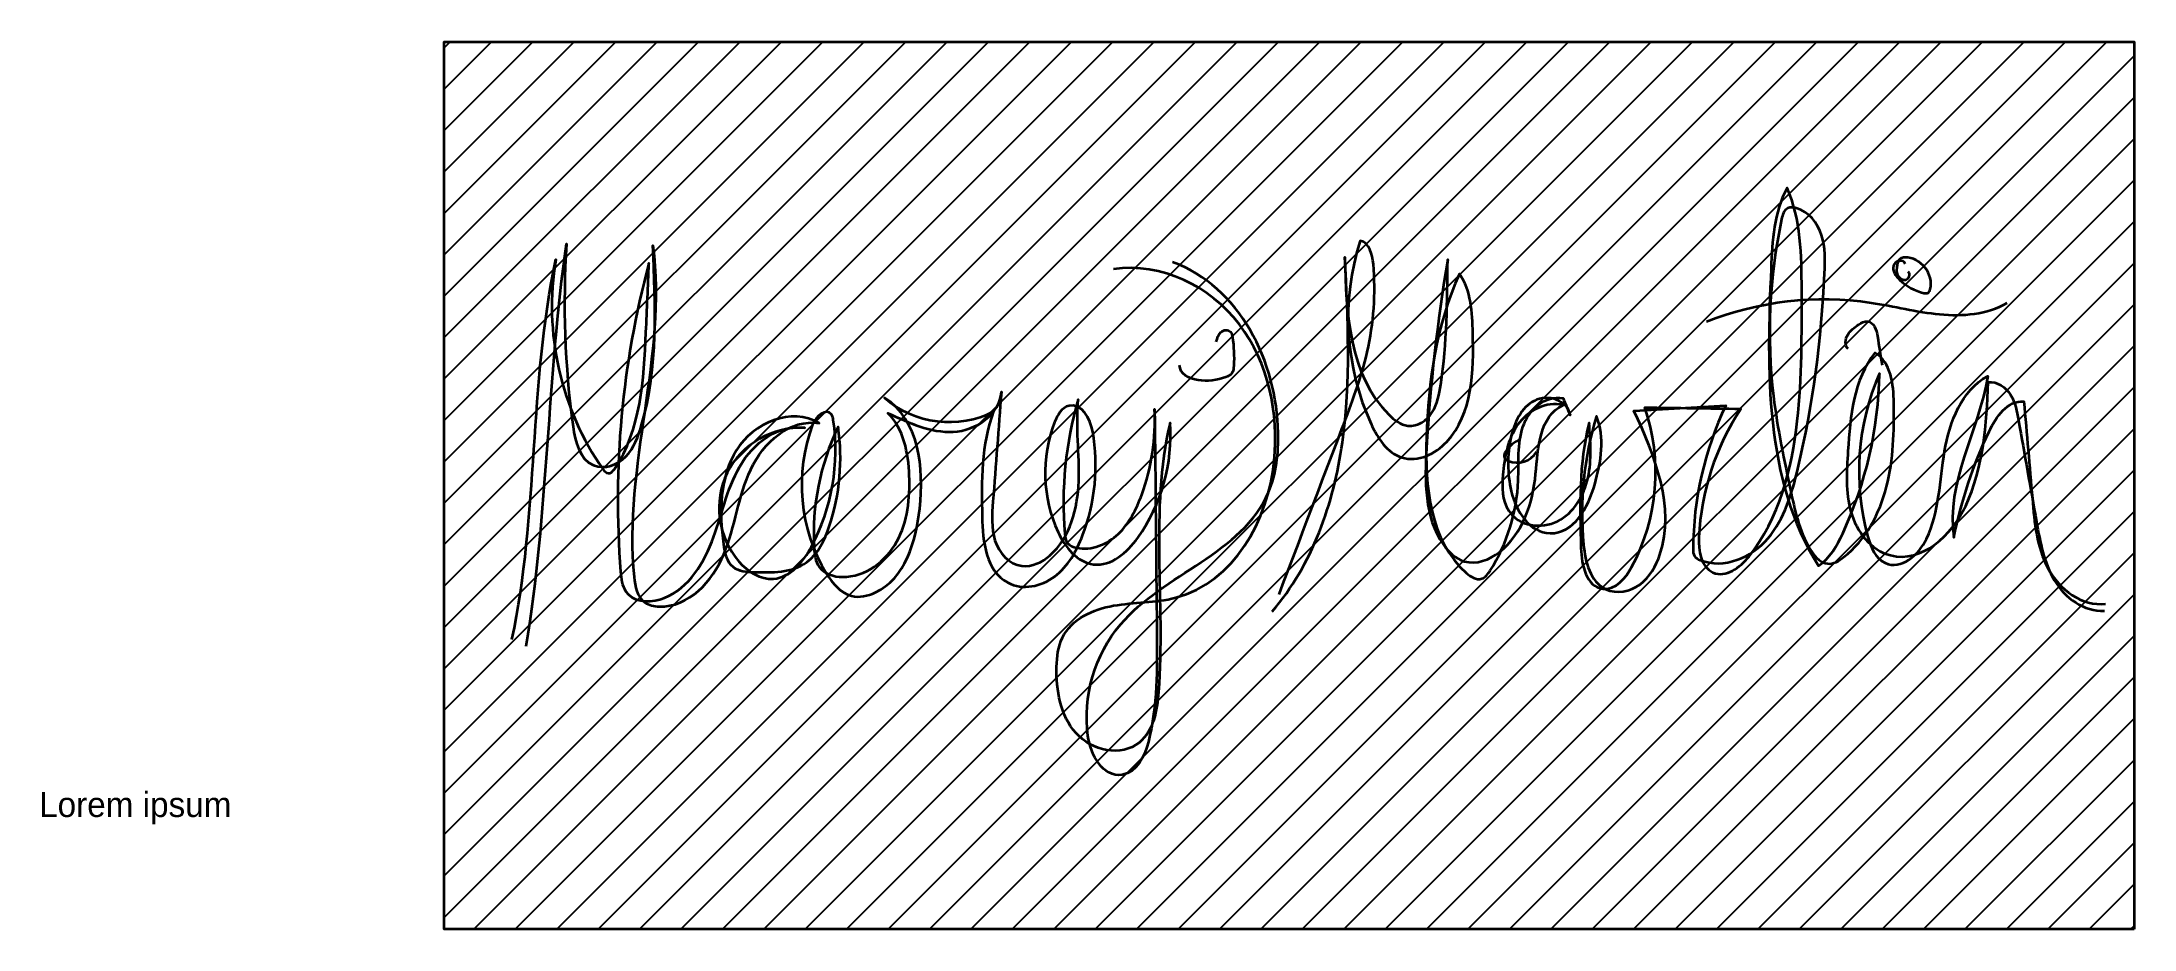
# Model space of a CAD drawing. Header units: inches. Extents: x -104 to 610, y -367 to -64.
import ezdxf

# ---------------------------------------------------------------- set-up
doc = ezdxf.new("R2010")
doc.units = ezdxf.units.IN
doc.header["$MEASUREMENT"] = 0
doc.layers.add('Layer 1', color=7, linetype='Continuous')

msp = doc.modelspace()

# ---------------------------------------------------------------- hatches: boundary and pattern name
at = {"layer": 'Layer 1', "true_color": 0xffffff}
h = msp.add_hatch(dxfattribs=at)
h.set_pattern_fill('AI_USER_DEFINED_HATCH', scale=10, angle=45, style=2, pattern_type=0)
h.set_pattern_definition([(45, (0, 0), (-7.07107, 7.07107), [])])
h.paths.add_polyline_path([(610, -367), (33, -367), (33, -64), (610, -64)])

# ---------------------------------------------------------------- linework, layer by layer
at = {"layer": 'Layer 1', "color": 7, "lineweight": 35, "true_color": 0xffffff}
for points in [[(610, -367), (33, -367), (33, -64), (610, -64), (610, -367)], [(546.79, -186.53), (546.79, -186.53)]]:
    msp.add_lwpolyline(points, dxfattribs=at)
at = {"layer": 'Layer 1', "color": 18, "lineweight": 35, "true_color": 0x000000}
for points, knots in [([(315.66, -258.56), (329.45, -242.56), (336.7, -221.75), (339.66, -200.83), (342.62, -179.91), (341.58, -158.66), (340.53, -137.55), (340.86, -156.63), (342.02, -177.76), (355.49, -191.27), (357.31, -193.1), (359.48, -194.8), (362.04, -195.1), (365.36, -195.48), (368.56, -193.32), (370.35, -190.5), (372.14, -187.68), (372.78, -184.29), (373.27, -180.99), (375.37, -166.88), (375.49, -152.57), (375.62, -138.31), (372.08, -159.62), (369.66, -181.11), (368.39, -202.67), (367.73, -214), (367.62, -226.24), (374.07, -235.57), (375.86, -238.16), (378.23, -240.5), (381.24, -241.4), (385.39, -242.64), (389.91, -240.88), (393.32, -238.22), (401.27, -232.02), (404.69, -221.57), (405.64, -211.54), (406.48, -202.71), (406.94, -191.77), (415.01, -188.09), (409.2, -186.56), (402.94, -189.92), (399.51, -194.84), (396.07, -199.76), (394.95, -205.92), (394.47, -211.9), (394.13, -216.1), (394.14, -220.61), (396.44, -224.14), (399.85, -229.38), (407.62, -230.55), (413.18, -227.69), (418.74, -224.84), (422.19, -218.89), (423.53, -212.78), (424.87, -206.67), (424.4, -200.33), (423.91, -194.1), (420.35, -208), (420.72, -222.56), (421.13, -236.9), (421.29, -242.67), (422.92, -250.15), (428.66, -250.76), (432.97, -251.23), (436.33, -247.18), (438.42, -243.37), (447.47, -226.91), (449.14, -206.57), (442.92, -188.85), (453.84, -189), (464.76, -189.15), (475.68, -189.31), (467.1, -202.28), (462.11, -217.62), (461.41, -233.16), (461.2, -237.75), (461.97, -243.32), (466.16, -245.19), (470.6, -247.16), (475.46, -243.47), (478.5, -239.69), (488.89, -226.77), (493.12, -209.96), (494.96, -193.49), (496.62, -178.63), (496.56, -163.63), (496.49, -148.67), (496.44, -136.87), (496.31, -124.67), (491.5, -113.9), (486.96, -122.17), (486.45, -131.97), (486.04, -141.39), (484.54, -176.19), (483.64, -213.43), (502.17, -242.92), (506.14, -240.44), (508.51, -236.09), (510.49, -231.85), (518.42, -214.78), (522.74, -196.04), (523.08, -177.23), (515.38, -194.61), (513.94, -214.7), (519.08, -233), (520.08, -236.55), (521.62, -240.38), (524.95, -241.94), (530.45, -244.51), (536.48, -239.19), (539.08, -233.7), (543.46, -224.47), (543.61, -213.89), (545.3, -203.82), (546.98, -193.74), (551.01, -183.01), (559.99, -178.14), (557.01, -196.85), (545.5, -214.59), (548.44, -233.31), (550.95, -220.8), (555, -208.61), (560.46, -197.08), (562.85, -192.02), (566.78, -186.34), (572.37, -186.78), (573.33, -197.84), (574.29, -208.91), (575.25, -219.97), (575.96, -228.13), (576.74, -236.53), (580.57, -243.77), (584.4, -251), (592.11, -256.84), (600.24, -255.88)], [0, 0, 0, 0, 1, 1, 1, 2, 2, 2, 3, 3, 3, 4, 4, 4, 5, 5, 5, 6, 6, 6, 7, 7, 7, 8, 8, 8, 9, 9, 9, 10, 10, 10, 11, 11, 11, 12, 12, 12, 13, 13, 13, 14, 14, 14, 15, 15, 15, 16, 16, 16, 17, 17, 17, 18, 18, 18, 19, 19, 19, 20, 20, 20, 21, 21, 21, 22, 22, 22, 23, 23, 23, 24, 24, 24, 25, 25, 25, 26, 26, 26, 27, 27, 27, 28, 28, 28, 29, 29, 29, 30, 30, 30, 31, 31, 31, 32, 32, 32, 33, 33, 33, 34, 34, 34, 35, 35, 35, 36, 36, 36, 37, 37, 37, 38, 38, 38, 39, 39, 39, 40, 40, 40, 41, 41, 41, 42, 42, 42, 43, 43, 43, 44, 44, 44, 45, 45, 45, 45]), ([(318.03, -252.69), (325.19, -233.85), (332.36, -215.01), (339.53, -196.16), (342.8, -187.55), (346.09, -178.91), (348.13, -169.92), (350.37, -160.1), (351.09, -149.93), (350.25, -139.88), (349.98, -136.61), (348.93, -132.62), (345.72, -131.91), (339.18, -152.24), (340.54, -175), (349.45, -194.42), (351.69, -199.29), (354.84, -204.35), (359.97, -205.95), (365.43, -207.66), (371.42, -204.74), (375.31, -200.54), (384.19, -190.94), (384.54, -176.46), (384.2, -163.39), (384.02, -156.4), (383.65, -148.97), (379.65, -143.24), (371.67, -160.61), (369.04, -179.98), (368.38, -199.09), (367.81, -215.72), (369.55, -234.35), (382, -245.39), (383.46, -246.68), (385.38, -247.91), (387.24, -247.31), (388.55, -246.89), (389.42, -245.67), (390.16, -244.51), (395.94, -235.34), (399.26, -224.64), (399.7, -213.8), (399.95, -207.66), (399.31, -201.33), (401.28, -195.5), (403.25, -189.68), (408.97, -184.45), (415, -185.7), (415.8, -187.61), (416.6, -189.53), (417.41, -191.45), (416.65, -186.39), (409.76, -184.2), (405.21, -186.55), (400.66, -188.9), (398.31, -194.08), (397.22, -199.08), (395.9, -205.12), (395.94, -211.46), (397.33, -217.48), (398.92, -224.31), (403.57, -231.63), (410.58, -231.82), (418.72, -232.05), (423.61, -222.97), (425.82, -215.13), (427.98, -207.51), (429.43, -199.14), (426.4, -191.82), (422.1, -205.98), (420.61, -220.98), (422.02, -235.71), (422.58, -241.59), (424.22, -248.3), (429.54, -250.87), (433.28, -252.68), (437.95, -251.75), (441.29, -249.27), (444.62, -246.79), (446.76, -242.99), (448.08, -239.06), (453.51, -222.89), (446.31, -205.48), (439.23, -189.96), (449.67, -189.36), (460.1, -188.76), (470.53, -188.16), (463.32, -203.43), (459.49, -220.28), (459.4, -237.17), (459.4, -238.01), (459.42, -238.9), (459.87, -239.61), (460.31, -240.3), (461.09, -240.69), (461.86, -240.99), (469.94, -244.15), (479.44, -240.09), (485.05, -233.47), (490.65, -226.84), (493.16, -218.2), (495.18, -209.76), (500.39, -187.91), (503.28, -165.53), (504.28, -143.09), (504.48, -138.7), (504.59, -134.2), (503.25, -130.01), (501.92, -125.82), (498.86, -121.93), (494.62, -120.76), (493.66, -120.49), (492.59, -120.38), (491.7, -120.83), (490.39, -121.5), (489.93, -123.12), (489.62, -124.57), (485.38, -144.39), (484.44, -164.92), (486.87, -185.05), (488.2, -196.15), (490.55, -207.1), (492.89, -218.04), (494.4, -225.07), (495.98, -232.29), (500.02, -238.24), (501.3, -240.12), (503.04, -241.97), (505.3, -242.19), (507.32, -242.39), (509.21, -241.24), (510.81, -240), (518.36, -234.1), (523.09, -225.17), (525.47, -215.89), (527.85, -206.61), (528.07, -196.93), (527.95, -187.35), (527.87, -180.95), (527.03, -173.44), (521.51, -170.19), (514.16, -179.38), (513.07, -191.93), (512.28, -203.67), (511.81, -210.65), (511.36, -217.8), (513.29, -224.52), (515.21, -231.25), (520.03, -237.58), (526.81, -239.32), (537.6, -242.09), (547.77, -232.49), (552.48, -222.39), (558.57, -209.36), (559.71, -194.62), (560.18, -180.25), (563.23, -179.86), (566.18, -181.89), (567.8, -184.5), (569.42, -187.11), (569.99, -190.22), (570.52, -193.24), (572.57, -204.81), (574.62, -216.38), (576.68, -227.95), (577.9, -234.84), (579.18, -241.9), (582.78, -247.9), (586.38, -253.9), (592.85, -258.69), (599.83, -258.25)], [0, 0, 0, 0, 1, 1, 1, 2, 2, 2, 3, 3, 3, 4, 4, 4, 5, 5, 5, 6, 6, 6, 7, 7, 7, 8, 8, 8, 9, 9, 9, 10, 10, 10, 11, 11, 11, 12, 12, 12, 13, 13, 13, 14, 14, 14, 15, 15, 15, 16, 16, 16, 17, 17, 17, 18, 18, 18, 19, 19, 19, 20, 20, 20, 21, 21, 21, 22, 22, 22, 23, 23, 23, 24, 24, 24, 25, 25, 25, 26, 26, 26, 27, 27, 27, 28, 28, 28, 29, 29, 29, 30, 30, 30, 31, 31, 31, 32, 32, 32, 33, 33, 33, 34, 34, 34, 35, 35, 35, 36, 36, 36, 37, 37, 37, 38, 38, 38, 39, 39, 39, 40, 40, 40, 41, 41, 41, 42, 42, 42, 43, 43, 43, 44, 44, 44, 45, 45, 45, 46, 46, 46, 47, 47, 47, 48, 48, 48, 49, 49, 49, 50, 50, 50, 51, 51, 51, 52, 52, 52, 53, 53, 53, 54, 54, 54, 55, 55, 55, 56, 56, 56, 57, 57, 57, 57]), ([(61.03, -270.39), (68.49, -224.93), (68.28, -178.53), (74.75, -132.92), (73.39, -153.73), (74.14, -174.68), (76.98, -195.34), (77.69, -200.52), (79.16, -206.52), (83.97, -208.56), (87.71, -210.15), (92.21, -208.51), (95.03, -205.59), (97.84, -202.67), (99.29, -198.71), (100.41, -194.81), (106.08, -175.04), (105.19, -154.07), (104.26, -133.54), (109.23, -171.13), (93.94, -209.05), (97.85, -246.77), (98.19, -249.97), (98.87, -253.53), (101.49, -255.4), (102.89, -256.4), (104.64, -256.75), (106.35, -256.81), (116.46, -257.18), (124.65, -248.27), (128.5, -238.92), (132.35, -229.56), (133.41, -219.2), (137.66, -210.02), (141.92, -200.84), (151.08, -192.57), (161.05, -194.24), (151.62, -188.57), (138.53, -194.08), (132.76, -203.45), (126.98, -212.82), (126.9, -224.6), (128.34, -235.52), (128.73, -238.39), (129.36, -241.53), (131.64, -243.31), (133.56, -244.8), (136.16, -244.95), (138.58, -245.04), (144.86, -245.28), (151.67, -245.37), (156.76, -241.68), (160.71, -238.81), (162.9, -234.11), (164.46, -229.48), (168.11, -218.6), (169.16, -206.85), (167.48, -195.5), (161.31, -208.24), (158.46, -222.56), (159.28, -236.69), (159.42, -239), (159.7, -241.43), (161.05, -243.3), (162.8, -245.74), (166.01, -246.7), (169.01, -246.72), (176.75, -246.76), (183.82, -241.44), (187.54, -234.65), (191.26, -227.86), (192.1, -219.84), (191.79, -212.11), (191.49, -204.42), (189.9, -196.26), (184.51, -190.77), (191.57, -194.1), (198.99, -197.52), (206.79, -197.16), (214.59, -196.8), (222.75, -191.27), (223.22, -183.48), (222.27, -195.99), (221.32, -208.5), (220.37, -221.01), (220.03, -225.46), (219.7, -230.04), (221.05, -234.29), (222.39, -238.55), (225.82, -242.45), (230.25, -242.98), (233.74, -243.39), (237.17, -241.67), (239.81, -239.35), (246.81, -233.22), (249.28, -223.35), (249.63, -214.05), (249.97, -204.75), (248.57, -195.41), (249.49, -186.15), (245.12, -200.96), (243.56, -216.6), (244.91, -231.98), (245.01, -233.09), (245.15, -234.26), (245.82, -235.15), (246.54, -236.11), (247.75, -236.55), (248.92, -236.79), (254.03, -237.82), (259.42, -235.61), (263.19, -232.01), (266.97, -228.41), (269.36, -223.59), (271.14, -218.69), (274.55, -209.35), (276.07, -199.33), (275.57, -189.4), (275.82, -214.69), (276.06, -239.98), (276.31, -265.28), (276.43, -277.93), (276.54, -290.76), (273.41, -303.03), (272.15, -307.96), (269.5, -313.52), (264.47, -314.28), (257.97, -315.25), (253.67, -307.55), (252.78, -301.04), (250.91, -287.53), (255.07, -273.31), (263.92, -262.94), (278.76, -245.54), (305.49, -238.81), (314.46, -217.78), (317.16, -211.44), (317.87, -204.42), (317.75, -197.52), (317.32, -173.22), (304.54, -147.51), (281.69, -139.21)], [0, 0, 0, 0, 1, 1, 1, 2, 2, 2, 3, 3, 3, 4, 4, 4, 5, 5, 5, 6, 6, 6, 7, 7, 7, 8, 8, 8, 9, 9, 9, 10, 10, 10, 11, 11, 11, 12, 12, 12, 13, 13, 13, 14, 14, 14, 15, 15, 15, 16, 16, 16, 17, 17, 17, 18, 18, 18, 19, 19, 19, 20, 20, 20, 21, 21, 21, 22, 22, 22, 23, 23, 23, 24, 24, 24, 25, 25, 25, 26, 26, 26, 27, 27, 27, 28, 28, 28, 29, 29, 29, 30, 30, 30, 31, 31, 31, 32, 32, 32, 33, 33, 33, 34, 34, 34, 35, 35, 35, 36, 36, 36, 37, 37, 37, 38, 38, 38, 39, 39, 39, 40, 40, 40, 41, 41, 41, 42, 42, 42, 43, 43, 43, 44, 44, 44, 45, 45, 45, 46, 46, 46, 47, 47, 47, 47]), ([(56.14, -268.08), (65.24, -225.47), (61.98, -180.95), (71.12, -138.35), (66.8, -163.1), (72.75, -189.49), (87.29, -209.98), (87.74, -210.61), (88.29, -211.29), (89.06, -211.34), (89.95, -211.4), (90.62, -210.6), (91.12, -209.87), (100.19, -196.46), (101.19, -179.36), (101.89, -163.19), (102.23, -155.33), (102.57, -147.46), (102.91, -139.6), (93.69, -173.83), (90.4, -209.65), (93.23, -244.98), (93.42, -247.27), (93.66, -249.67), (94.94, -251.58), (97.33, -255.13), (102.48, -255.68), (106.58, -254.45), (115.36, -251.83), (121.06, -243.31), (124.36, -234.75), (127.66, -226.2), (129.35, -216.97), (133.9, -209.01), (138.45, -201.05), (147.08, -194.35), (156.12, -195.85), (145.34, -195.13), (134.41, -201.43), (129.61, -211.12), (124.82, -220.81), (126.45, -233.31), (133.56, -241.45), (136.59, -244.91), (140.89, -247.71), (145.47, -247.35), (151.35, -246.88), (155.59, -241.56), (158.37, -236.35), (165.38, -223.26), (168.04, -207.89), (165.85, -193.2), (165.74, -192.51), (165.62, -191.8), (165.21, -191.24), (163.42, -188.84), (159.85, -191.92), (158.77, -194.71), (152.46, -211.16), (154.25, -230.49), (163.48, -245.5), (165.55, -248.85), (168.25, -252.2), (172.07, -253.18), (174.77, -253.87), (177.67, -253.25), (180.19, -252.05), (190.41, -247.21), (194.1, -234.62), (195.34, -223.37), (196.88, -209.51), (195.15, -193.05), (183.36, -185.6), (193.26, -194.51), (208.84, -196.41), (220.59, -190.14), (216.23, -201.5), (216.42, -214.03), (216.68, -226.2), (216.85, -234.65), (217.96, -244.7), (225.42, -248.67), (230.46, -251.34), (236.94, -250), (241.48, -246.55), (246.02, -243.1), (248.9, -237.89), (250.96, -232.57), (255.3, -221.36), (256.51, -208.96), (254.43, -197.13), (253.65, -192.69), (250.72, -187.22), (246.33, -188.26), (243.8, -188.87), (242.35, -191.48), (241.4, -193.9), (236.72, -205.86), (237.16, -219.73), (242.57, -231.38), (244.99, -236.58), (249.04, -241.77), (254.74, -242.43), (260.85, -243.13), (266.2, -238.33), (269.8, -233.33), (277.92, -222.07), (281.89, -207.9), (280.81, -194.06), (273.79, -224), (279.26, -255.36), (276.88, -286.02), (276.39, -292.31), (275.24, -299.22), (270.36, -303.23), (264.14, -308.35), (254.08, -306.09), (248.72, -300.07), (243.36, -294.05), (241.88, -285.47), (242.1, -277.42), (242.19, -274), (242.57, -270.52), (244.07, -267.45), (247.19, -261.03), (254.52, -257.76), (261.55, -256.53), (268.58, -255.31), (275.86, -255.6), (282.77, -253.8), (302.54, -248.65), (314.39, -227.44), (316.39, -207.11), (317.99, -190.78), (314.45, -173.57), (304.51, -160.51), (294.58, -147.45), (277.8, -139.23), (261.56, -141.61)], [0, 0, 0, 0, 1, 1, 1, 2, 2, 2, 3, 3, 3, 4, 4, 4, 5, 5, 5, 6, 6, 6, 7, 7, 7, 8, 8, 8, 9, 9, 9, 10, 10, 10, 11, 11, 11, 12, 12, 12, 13, 13, 13, 14, 14, 14, 15, 15, 15, 16, 16, 16, 17, 17, 17, 18, 18, 18, 19, 19, 19, 20, 20, 20, 21, 21, 21, 22, 22, 22, 23, 23, 23, 24, 24, 24, 25, 25, 25, 26, 26, 26, 27, 27, 27, 28, 28, 28, 29, 29, 29, 30, 30, 30, 31, 31, 31, 32, 32, 32, 33, 33, 33, 34, 34, 34, 35, 35, 35, 36, 36, 36, 37, 37, 37, 38, 38, 38, 39, 39, 39, 40, 40, 40, 41, 41, 41, 42, 42, 42, 43, 43, 43, 44, 44, 44, 45, 45, 45, 46, 46, 46, 46]), ([(531.82, -139.77), (531.26, -138.04), (528.27, -138.71), (527.81, -140.47), (527.35, -142.23), (528.55, -143.99), (529.86, -145.25), (532.17, -147.46), (535.09, -149.04), (538.21, -149.77), (538.7, -149.88), (539.24, -149.96), (539.67, -149.71), (540.08, -149.46), (540.27, -148.97), (540.39, -148.51), (541.74, -143.32), (537.1, -137.49), (531.74, -137.65), (531.16, -137.67), (530.56, -137.76), (530.1, -138.09), (529.44, -138.57), (529.2, -139.42), (529.06, -140.22), (528.85, -141.36), (528.77, -142.59), (529.24, -143.65), (529.72, -144.71), (530.9, -145.53), (532.02, -145.25), (533.15, -144.98), (533.76, -143.31), (532.88, -142.56)], [0, 0, 0, 0, 1, 1, 1, 2, 2, 2, 3, 3, 3, 4, 4, 4, 5, 5, 5, 6, 6, 6, 7, 7, 7, 8, 8, 8, 9, 9, 9, 10, 10, 10, 11, 11, 11, 11]), ([(463.99, -159.55), (481.7, -152.48), (501.3, -150.22), (520.16, -153.07), (527.99, -154.26), (535.7, -156.31), (543.59, -157.04), (551.48, -157.78), (559.78, -157.09), (566.66, -153.14)], [0, 0, 0, 0, 1, 1, 1, 2, 2, 2, 3, 3, 3, 3])]:
    msp.add_open_spline(points, degree=3, knots=knots, dxfattribs=at)
at = {"layer": 'Layer 1', "color": 7, "lineweight": 35, "true_color": 0xffffff}
for points, knots in [([(296.62, -166.45), (296.9, -165.25), (297.27, -163.99), (298.18, -163.15), (299.1, -162.32), (300.7, -162.12), (301.5, -163.06), (301.91, -163.54), (302.04, -164.2), (302.13, -164.82), (302.62, -168.06), (302.77, -171.36), (302.59, -174.63), (302.54, -175.5), (302.45, -176.42), (301.95, -177.12), (301.47, -177.79), (300.68, -178.17), (299.91, -178.47), (296.89, -179.64), (293.57, -180.02), (290.37, -179.57), (287.43, -179.16), (284.09, -177.37), (284.07, -174.4)], [0, 0, 0, 0, 1, 1, 1, 2, 2, 2, 3, 3, 3, 4, 4, 4, 5, 5, 5, 6, 6, 6, 7, 7, 7, 8, 8, 8, 8]), ([(512.3, -168.87), (511.18, -167.56), (511.32, -165.51), (512.19, -164.03), (513.06, -162.54), (514.5, -161.5), (515.94, -160.55), (516.86, -159.95), (517.88, -159.34), (518.97, -159.45), (521.16, -159.66), (522.02, -162.36), (522.36, -164.53), (522.88, -167.81), (523.39, -171.09), (523.91, -174.37)], [0, 0, 0, 0, 1, 1, 1, 2, 2, 2, 3, 3, 3, 4, 4, 4, 5, 5, 5, 5]), ([(400.5, -199.74), (398.44, -200.54), (396.64, -202), (395.43, -203.84), (395.06, -204.4), (394.74, -205.06), (394.91, -205.7), (395.07, -206.36), (395.69, -206.79), (396.3, -207.07), (399.65, -208.63), (404.08, -207.21), (405.9, -204)], [0, 0, 0, 0, 1, 1, 1, 2, 2, 2, 3, 3, 3, 4, 4, 4, 4])]:
    msp.add_open_spline(points, degree=3, knots=knots, dxfattribs=at)

# ---------------------------------------------------------------- texts
at = {"layer": 'Layer 1', "color": 7, "true_color": 0xffffff, "insert": (-105.32, -331.26), "char_height": 8.496, "attachment_point": 7}
msp.add_mtext('\\fMyriad Pro|b0|i0|c0|p34;\\W1;Lorem ipsum', dxfattribs=at)

doc.saveas('drawing.dxf')
